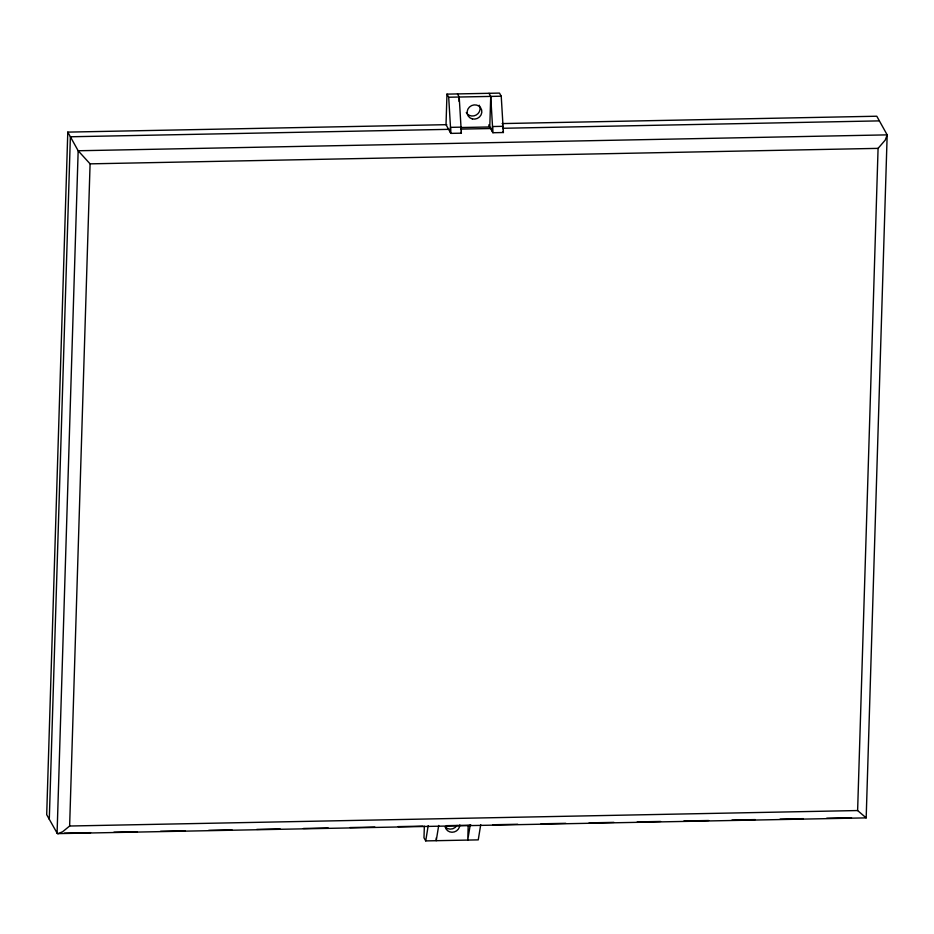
<?xml version="1.0" encoding="UTF-8"?>
<svg xmlns="http://www.w3.org/2000/svg" width="934" height="934" viewBox="0 0 934 934"><rect width="100%" height="100%" fill="white"/><g stroke="black" fill="none" stroke-linecap="round" stroke-linejoin="round"><path stroke-width="1.4" d="M446.779 124.666L67.785 132.114L46.7 814.67L57.394 833.63L866.18 817.88L887.172 134.87L876.793 116.225L502.165 123.58M49.292 819.328L70.377 136.773L449.371 129.336M57.079 833.303L78.164 150.759L67.785 132.114M57.896 833.758L62.683 831.704L69.63 826.018L90.084 163.847L78.164 150.759L887.172 134.87L885.222 140.112L878.077 148.366L857.622 810.549L866.18 817.88M424.351 826.158L423.989 837.798L425.717 840.904L478.255 839.876L480.73 824.617M488.669 124.969L492.895 132.733L503.403 132.523L501.231 96.202L499.492 93.096L446.966 94.124L446.02 124.689L450.865 133.387L461.373 133.177L459.201 97.019L457.473 93.914M450.34 132.453L450.503 127.363L461.011 127.152L460.929 129.698M436.318 837.786L436.225 840.705L438.711 825.446M459.061 101.386L459.201 97.019M468.203 825.528L467.747 840.086L470.234 824.827M488.996 93.295L490.724 96.4L489.778 126.966L461.116 127.526M492.37 131.624L492.522 126.534L503.029 126.323L502.959 128.88M425.717 840.904L428.204 825.644M446.966 94.124L448.694 97.229L501.231 96.202M461.034 129.102L491.646 128.507M503.309 128.273L879.384 120.883M90.084 163.847L878.077 148.366M69.63 826.018L857.622 810.549M64.364 833.163L90.598 832.649M113.925 832.194L137.251 831.739M160.566 831.272L185.352 830.793M208.679 830.326L231.994 829.871M256.78 829.392L280.095 828.925M303.422 828.47L328.208 827.979M350.063 827.559L374.849 827.069M398.176 826.613L422.95 826.123M446.277 825.668L471.051 825.177M492.918 824.745L517.705 824.267M541.019 823.8L565.806 823.321M589.132 822.866L613.907 822.375M637.233 821.92L660.548 821.453M683.875 820.998L708.661 820.507M731.976 820.052L755.302 819.597M780.077 819.106L803.403 818.651M826.73 818.196L851.504 817.705M460.847 132.243L461.373 133.177M502.877 131.425L503.403 132.523M490.724 96.4L492.895 132.733M448.694 97.229L450.865 133.387M456.995 825.446A7.46 7.028 -29.1 0 1 445.378 827.15M459.82 824.967A7.46 7.028 -29.1 0 1 445.296 827.092M479.235 105.203A7.46 7.028 -29.1 0 1 476.247 114.999A7.46 7.028 -29.1 0 1 466.276 112.582M472.37 118.922A7.46 7.028 -29.1 0 0 481.652 110.014A7.46 7.028 -29.1 0 0 469.44 107.06A7.46 7.028 -29.1 0 0 472.37 118.922"/></g></svg>
